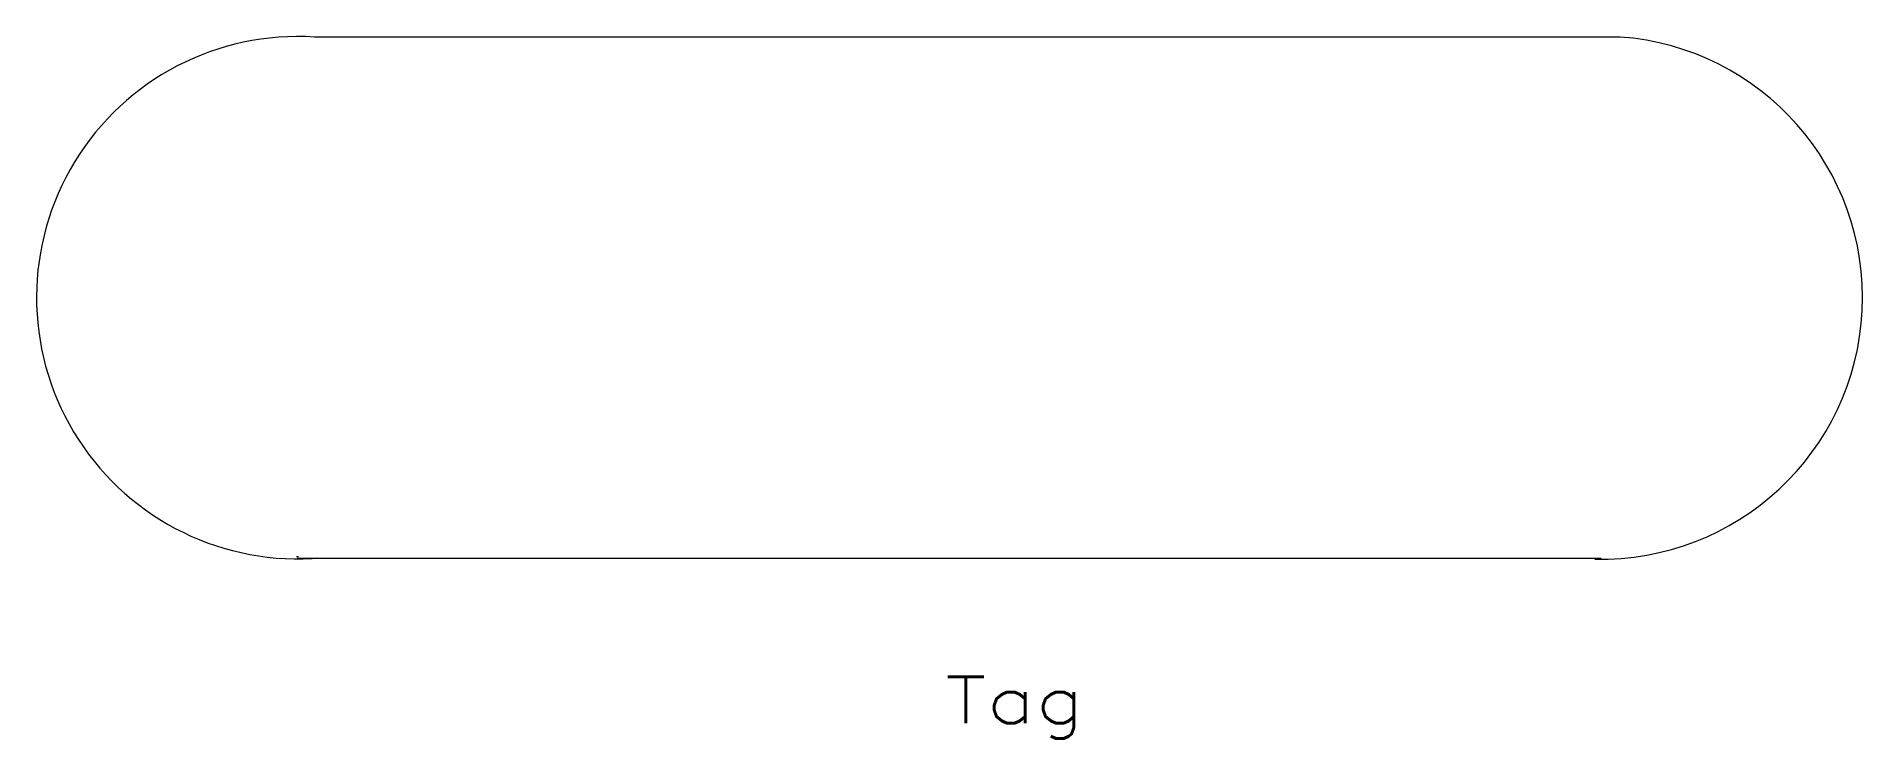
# Model space of a CAD drawing. Header units: inches. Extents: x -24.9 to 25.1, y -12.1 to 7.2.
import ezdxf
from ezdxf.enums import TextEntityAlignment as Align

# ---------------------------------------------------------------- set-up
doc = ezdxf.new("R2010")
doc.units = ezdxf.units.IN
doc.header["$MEASUREMENT"] = 0
doc.layers.get('0').update_dxf_attribs({"lineweight": 0})
doc.styles.add('_TCW_TXTSTY_1', font='TXT.SHX')

msp = doc.modelspace()

# ---------------------------------------------------------------- linework, layer by layer
at = {"linetype": 'Continuous'}
for p, q in [((18.44, 7.136), (-17.301, 7.136)), ((17.917, -7.142), (-17.778, -7.142))]:
    msp.add_line(p, q, dxfattribs=at)
at = {"color": 7, "linetype": 'Continuous', "lineweight": 0}
for centre, radius, start, end in [((-17.756, -0.003), 7.153, 86.3506, 273.1364), ((17.91, -0.003), 7.159, -91.3426, 85.7555), ((-17.737, 0.052), 7.139, -90.4441, -90)]:
    msp.add_arc(centre, radius, start, end, dxfattribs=at)

# ---------------------------------------------------------------- texts
at = {"color": 7, "linetype": 'Continuous', "style": '_TCW_TXTSTY_1', "width": 1.166667}
msp.add_text('Tag', height=1.27, dxfattribs=at).set_placement((-0.041, -11.651), (3.769, -11.651), align=Align.FIT)

doc.saveas('drawing.dxf')
